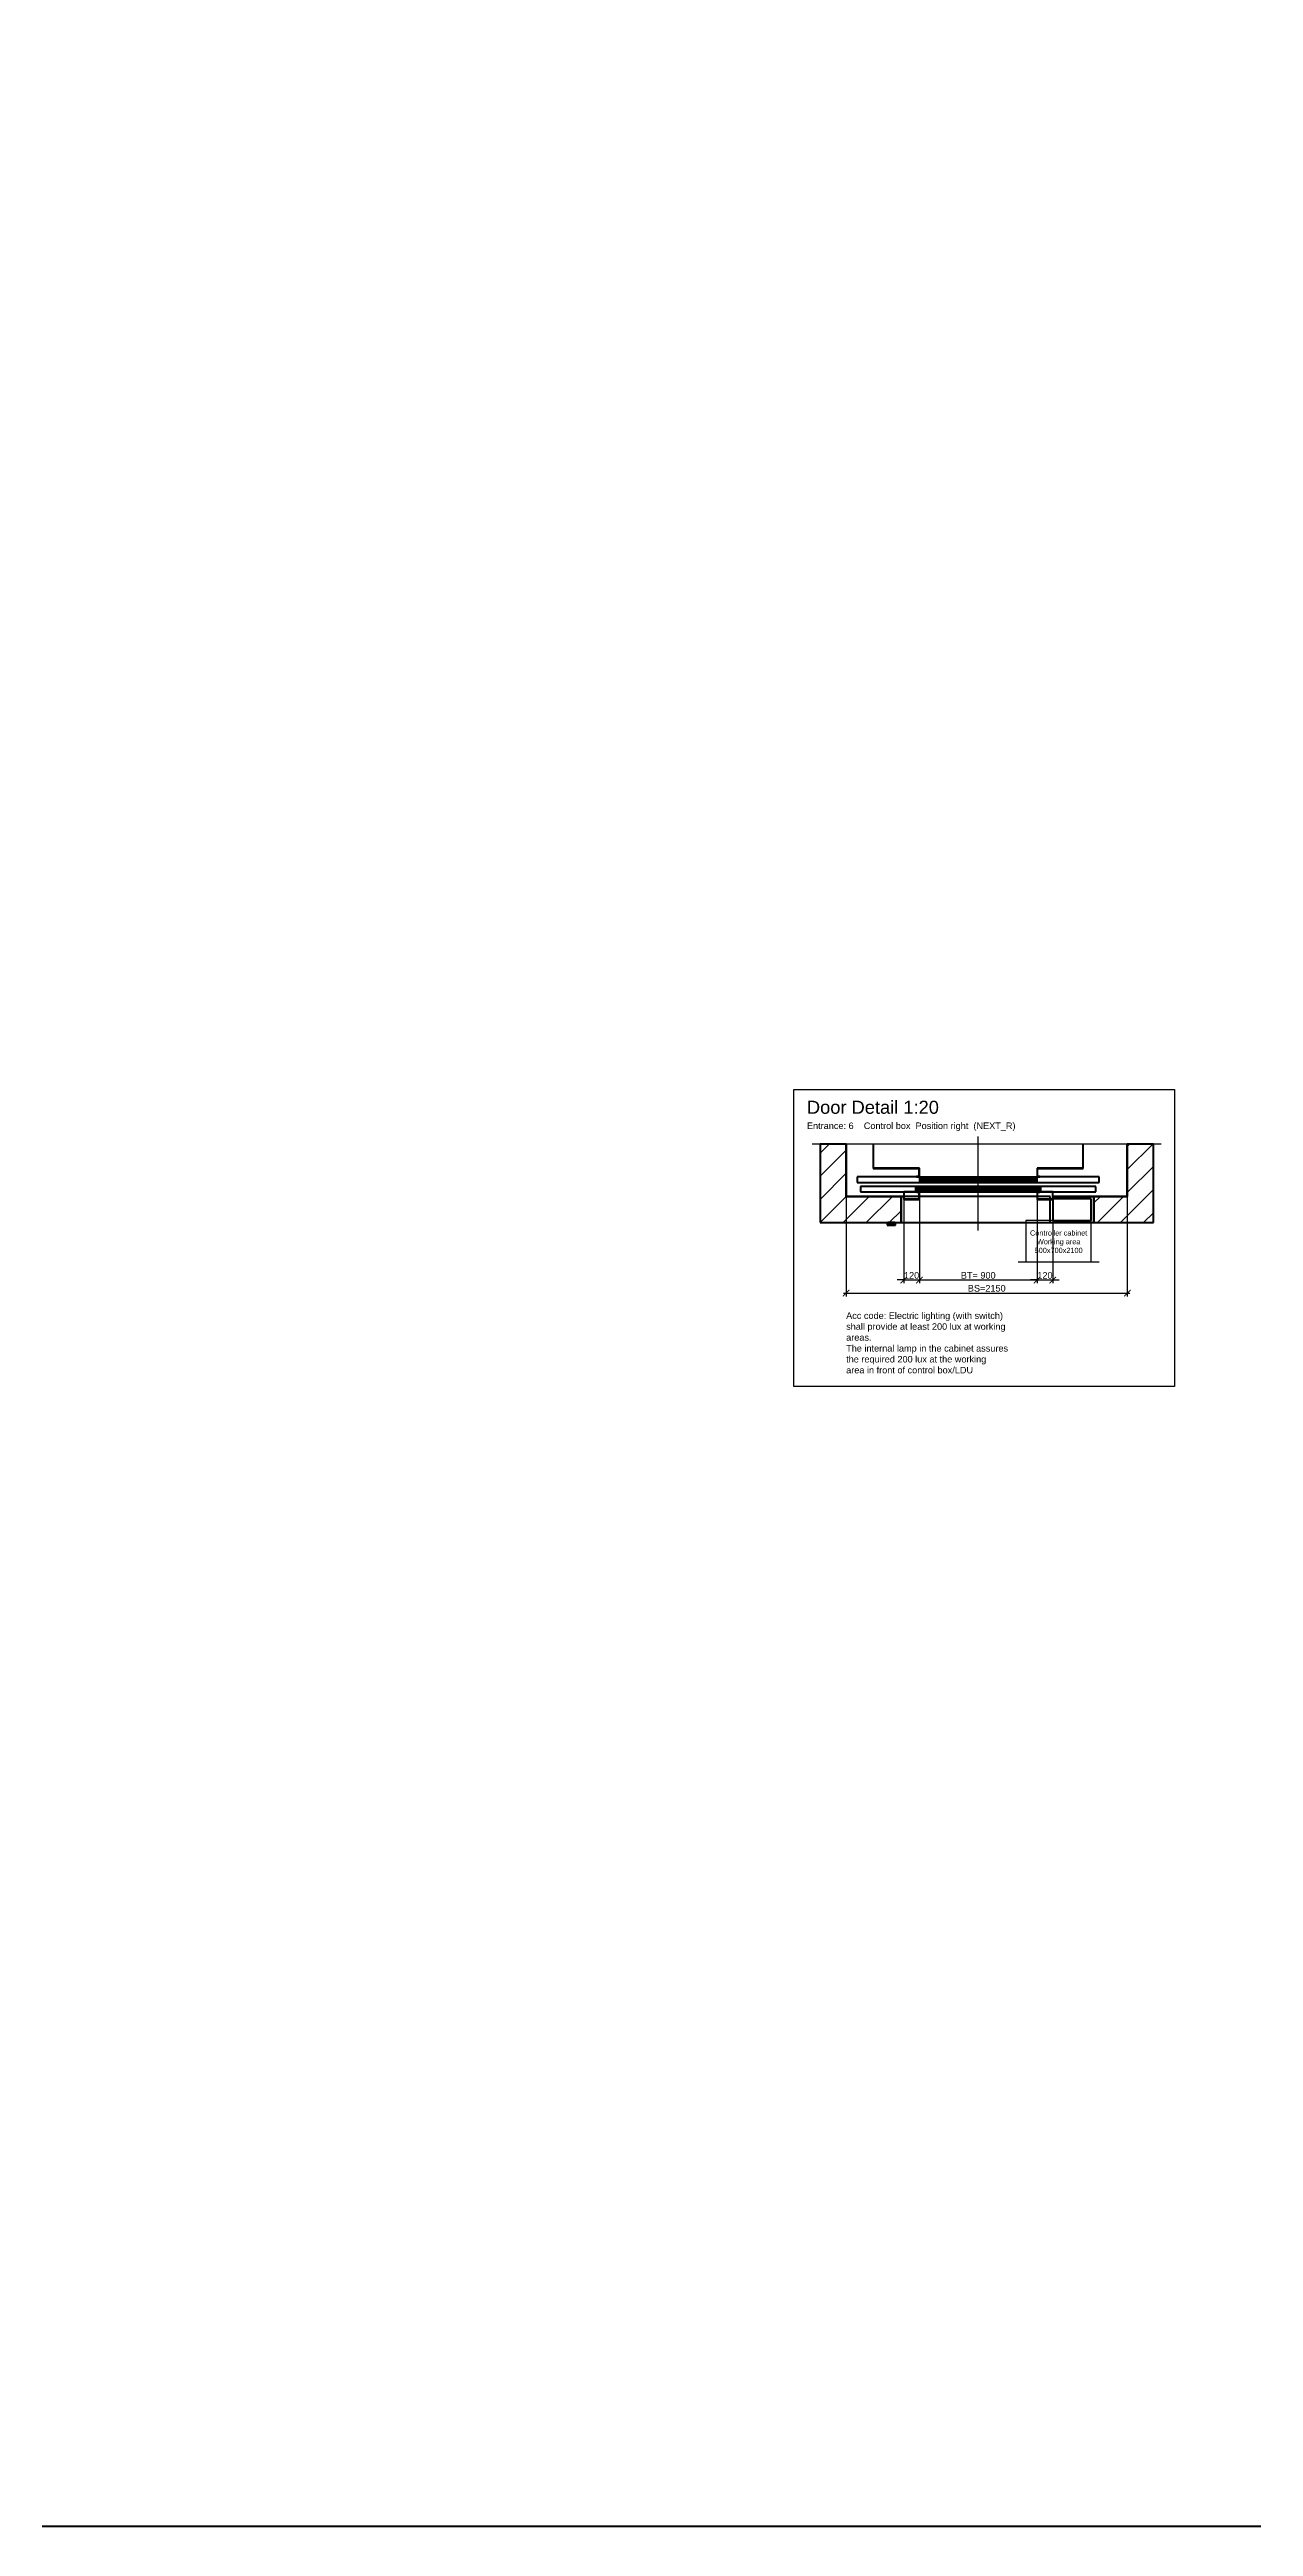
# Model space of a CAD drawing. Header units: millimetres. Extents: x -9546 to 173314, y -46180 to 27253.
# Drawn here: x 34018 to 43225, y -46180 to -27229 of the extents above; entities that cross this region are included whole.
import ezdxf

# ---------------------------------------------------------------- set-up
doc = ezdxf.new("R2010")
doc.units = ezdxf.units.MM
doc.linetypes.add('AM_ISO02W050', pattern=[7.5, 6, -1.5])
doc.linetypes.add('AM_ISO08W050', pattern=[18, 12, -1.5, 3, -1.5])
for name, color, linetype, lineweight in [('AM_0', 7, 'Continuous', 50), ('AM_8', 1, 'Continuous', 25), ('LDCar-AM_0', 7, 'Continuous', 50), ('LDCar-AM_4', 3, 'Continuous', 25), ('LDCar-AM_8', 1, 'Continuous', 25), ('LDHallButton-AM_0', 7, 'Continuous', 50), ('LDHallButton-AM_3', 6, 'AM_ISO02W050', 25), ('LDShaft-AM_0', 7, 'Continuous', 50), ('LDShaft-AM_5', 3, 'Continuous', 25), ('LDShaft-AM_7', 4, 'AM_ISO08W050', 25)]:
    doc.layers.add(name, color=color, linetype=linetype, lineweight=lineweight)
doc.layers.add('AM_VIEWS', color=1, linetype='Continuous', lineweight=25, plot=False)
doc.styles.add('LD', font='ARIALUNI.ttf')
doc.styles.get("Standard").update_dxf_attribs({"font": 'ARIALUNI.ttf'})
doc.dimstyles.new('LIFT', dxfattribs={"dimtxt": 2.5, "dimasz": 2.5, "dimexe": 1.25, "dimexo": 0, "dimgap": 0.5, "dimtad": 1, "dimdec": 0, "dimzin": 1, "dimdsep": 46, "dimtxsty": 'LD', "dimblk": 'ARCHTICK', "dimcen": 0, "dimdle": 1, "dimclrd": 3, "dimclre": 3, "dimclrt": 4, "dimadec": 0, "dimazin": 0, "dimtp": 0.1, "dimtm": 0.1, "dimtfac": 0.71, "dimtdec": 0, "dimtix": 1, "dimtmove": 0, "dimatfit": 3, "dimfxl": 1, "dimtolj": 1, "dimarcsym": 0})

# ---------------------------------------------------------------- blocks, each defined once
blk = doc.blocks.new('LD_20260611094835_00000192')
at = {"layer": 'AM_8'}
for p, q in [((-200, 330), (-130, 400)), ((2150, 205), (2345, 400)), ((2150, 382), (2168, 400)), ((-200, 154), (0, 354)), ((2150, 29), (2350, 229)), ((-200, -23), (0, 177)), ((-200, -200), (0, 0)), ((-23, -200), (177, 0)), ((154, -200), (354, 0)), ((1895, -50), (1945, 0)), ((1921, -200), (2121, 0)), ((2098, -200), (2350, 52)), ((330, -200), (420, -110)), ((2275, -200), (2350, -125))]:
    blk.add_line(p, q, dxfattribs=at)
blk = doc.blocks.new('LD_20260611094835_00000193')
at = {"layer": 'LDShaft-AM_0'}
for p, q in [((0, 400), (-200, 400)), ((-200, 400), (-200, -200)), ((0, 400), (0, 0)), ((0, 0), (0, 400)), ((2150, 0), (2150, 400)), ((2350, 400), (2150, 400)), ((2150, 400), (2150, 0)), ((2350, -200), (2350, 400)), ((0, 0), (440, 0)), ((420, 0), (0, 0)), ((420, -200), (420, 0)), ((1895, 0), (1580, 0)), ((1580, 0), (2150, 0)), ((1895, -80), (1895, 0)), ((2150, 0), (1895, 0)), ((1895, 0), (1895, -200)), ((1895, -200), (1895, -80)), ((-200, -200), (0, -200)), ((0, -200), (420, -200)), ((1560, -200), (1895, -200)), ((1895, -200), (2150, -200)), ((2150, -200), (2350, -200))]:
    blk.add_line(p, q, dxfattribs=at)
blk = doc.blocks.new('LD_20260611094835_00000198')
at = {"layer": 'LDShaft-AM_0'}
for p, q in [((440, 0), (420, 0)), ((420, 0), (420, -80)), ((557, 0), (443, 0)), ((1460, 0), (560, 0)), ((1560, 0), (1463, 0)), ((1560, -22), (1560, 0)), ((420, -80), (420, -200)), ((1560, -80), (1560, -25)), ((1560, -200), (1560, -80)), ((420, -200), (1560, -200))]:
    blk.add_line(p, q, dxfattribs=at)
blk = doc.blocks.new('LD_20260611094835_00000199')
at = {"layer": 'LDHallButton-AM_0'}
for p, q in [((-315.01, 33), (-315.01, 15)), ((-315, 33), (-315.01, 33)), ((-315.01, 15), (-19.99, 15)), ((-315, 180), (-315, 33)), ((-20, 180), (-315, 180)), ((-20, 33), (-20, 180)), ((-19.99, 33), (-20, 33)), ((-19.99, 15), (-19.99, 33))]:
    blk.add_line(p, q, dxfattribs=at)
at = {"layer": 'LDHallButton-AM_3'}
for p, q in [((-520, 15), (-520, -300)), ((-20, 15), (-520, 15)), ((-20, -300), (-20, 15))]:
    blk.add_line(p, q, dxfattribs=at)
blk = doc.blocks.new('LD_20260611094835_0000019A')
at = {"layer": 'LDHallButton-AM_0'}
for p, q in [((-27.5, 0), (-27.5, -5)), ((27.5, 0), (-27.5, 0)), ((27.5, -5), (27.5, 0)), ((-32.5, -5), (-32.5, -18)), ((32.5, -5), (-32.5, -5)), ((-32.5, -18), (-32.5, -21)), ((-32.5, -21), (32.5, -21)), ((-27.5, -5), (27.5, -5)), ((32.5, -18), (32.5, -5)), ((32.5, -21), (32.5, -18))]:
    blk.add_line(p, q, dxfattribs=at)
blk = doc.blocks.new('LD_20260611094835_0000019B')
at = {"layer": 'LDCar-AM_0'}
for p, q in [((900, 100), (-900, 100)), ((-900, 100), (-900, 60)), ((-900, 60), (900, 60)), ((-570, 60), (-570, 30)), ((-470, 60), (-570, 60)), ((-567, 30), (-570, 30)), ((-570, 30), (-570, 0)), ((-570, 0), (-450, 0)), ((-567, 3), (-567, 30)), ((-453, 3), (-567, 3)), ((-1.05, 95), (-479.95, 95)), ((-479.95, 95), (-479.95, 66.5)), ((-479.95, 66.5), (-1.05, 66.5)), ((-450, 60), (-470, 60)), ((-470, 60), (-470, 57)), ((-470, 57), (-453, 57)), ((-453, 57), (-453, 3)), ((-450, 0), (-450, 60)), ((450, 60), (-450, 60)), ((-1.05, 66.5), (-1.05, 95)), ((479.95, 95), (1.05, 95)), ((1.05, 95), (1.05, 66.5)), ((1.05, 66.5), (479.95, 66.5)), ((450, 60), (450, 0)), ((470, 60), (450, 60)), ((450, 0), (570, 0)), ((453, 3), (453, 57)), ((453, 57), (470, 57)), ((567, 3), (453, 3)), ((470, 57), (470, 60)), ((567, 60), (470, 60)), ((479.95, 66.5), (479.95, 95)), ((567, 60), (567, 30)), ((570, 60), (567, 60)), ((570, 30), (567, 30)), ((567, 30), (567, 3)), ((570, 30), (570, 60)), ((570, 0), (570, 30)), ((900, 60), (900, 100))]:
    blk.add_line(p, q, dxfattribs=at)
at = {"layer": 'LDCar-AM_8'}
for p, q in [((-480, 87.875), (-1, 87.875)), ((-480, 80.75), (-1, 80.75)), ((-480, 73.625), (-1, 73.625)), ((1, 87.875), (480, 87.875)), ((1, 80.75), (480, 80.75)), ((1, 73.625), (480, 73.625))]:
    blk.add_line(p, q, dxfattribs=at)
blk = doc.blocks.new('LD_20260611094835_0000019C')
at = {"layer": 'LDShaft-AM_7'}
blk.add_line((0, -1175), (0, -455), dxfattribs=at)
blk = doc.blocks.new('LD_20260611094835_0000019D')
at = {"layer": 'LDCar-AM_0'}
for p, q in [((-803, -515), (-803, -703)), ((-800, -700), (-800, -515)), ((800, -515), (800, -700)), ((803, -703), (803, -515)), ((-803, -703), (-800, -703)), ((-450, -700), (-800, -700)), ((-800, -703), (-453, -703)), ((-453, -703), (-453, -762.5)), ((-450, -765.5), (-450, -700)), ((450, -700), (450, -765.5)), ((800, -700), (450, -700)), ((453, -762.5), (453, -703)), ((453, -703), (803, -703)), ((-453, -762.5), (-471.5, -762.5)), ((-471.5, -762.5), (-471.5, -765.5)), ((-471.5, -765.5), (-450, -765.5)), ((-451.5, -765.5), (-451.5, -766.5)), ((-451.5, -766.5), (451.5, -766.5)), ((450, -765.5), (471.5, -765.5)), ((451.5, -766.5), (451.5, -765.5)), ((471.5, -762.5), (453, -762.5)), ((471.5, -765.5), (471.5, -762.5))]:
    blk.add_line(p, q, dxfattribs=at)
blk = doc.blocks.new('LD_20260611094835_0000019E')
at = {"layer": 'LDCar-AM_0'}
for p, q in [((-471.5, 45), (-925, 45)), ((-925, 45), (-925, 0)), ((-925, 0), (925, 0)), ((-0.05, 42.5), (-449.95, 42.5)), ((-449.95, 42.5), (-449.95, 2.5)), ((-449.95, 2.5), (-0.05, 2.5)), ((-0.05, 2.5), (-0.05, 42.5)), ((449.95, 42.5), (0.05, 42.5)), ((0.05, 42.5), (0.05, 2.5)), ((0.05, 2.5), (449.95, 2.5)), ((449.95, 2.5), (449.95, 42.5)), ((925, 45), (471.5, 45)), ((925, 0), (925, 45))]:
    blk.add_line(p, q, dxfattribs=at)
at = {"layer": 'LDCar-AM_8'}
for p, q in [((-450, 32.5), (0, 32.5)), ((-450, 22.5), (0, 22.5)), ((-450, 12.5), (0, 12.5)), ((0, 32.5), (450, 32.5)), ((0, 22.5), (450, 22.5)), ((0, 12.5), (450, 12.5))]:
    blk.add_line(p, q, dxfattribs=at)
blk = doc.blocks.new('_ArchTick')
at = {"color": 0, "linetype": 'ByBlock', "const_width": 0.15}
blk.add_lwpolyline([(-0.5, -0.5), (0.5, 0.5)], dxfattribs=at)
blk = doc.blocks.new('*D2568')
at = {"layer": 'Defpoints', "color": 0, "transparency": 16777216}
for p in [(41570, -36028), (41690, -36028), (41690, -36643)]:
    blk.add_point(p, dxfattribs=at)
at = {"layer": 'LDShaft-AM_5', "color": 3, "lineweight": -2, "transparency": 16777216}
for p, q in [((41570, -36028), (41570, -36668)), ((41690, -36028), (41690, -36668)), ((41570, -36643), (41520, -36643)), ((41570, -36643), (41690, -36643)), ((41690, -36643), (41740, -36643))]:
    blk.add_line(p, q, dxfattribs=at)
at = {"layer": 'LDShaft-AM_5', "color": 3, "lineweight": -2, "transparency": 16777216, "xscale": 50, "yscale": 50, "zscale": 50}
blk.add_blockref('_ArchTick', (41570, -36643), dxfattribs=at)
at = {"layer": 'LDShaft-AM_5', "color": 3, "lineweight": -2, "transparency": 16777216, "xscale": 50, "yscale": 50, "zscale": 50, "rotation": 180}
blk.add_blockref('_ArchTick', (41690, -36643), dxfattribs=at)
at = {"layer": 'LDShaft-AM_5', "color": 4, "transparency": 16777216, "insert": (41630, -36608), "char_height": 50, "attachment_point": 5, "style": 'LD'}
blk.add_mtext('\\A1;120', dxfattribs=at)
blk = doc.blocks.new('_NONE')
blk = doc.blocks.new('*D2569')
at = {"layer": 'Defpoints', "color": 0, "transparency": 16777216}
for p in [(40670, -36028), (41570, -36028), (41570, -36643)]:
    blk.add_point(p, dxfattribs=at)
at = {"layer": 'LDShaft-AM_5', "color": 3, "lineweight": -2, "transparency": 16777216}
for p, q in [((40670, -36028), (40670, -36668)), ((41570, -36028), (41570, -36668)), ((40650, -36643), (41590, -36643))]:
    blk.add_line(p, q, dxfattribs=at)
at = {"layer": 'LDShaft-AM_5', "color": 3, "lineweight": -2, "transparency": 16777216, "xscale": 50, "yscale": 50, "zscale": 50, "rotation": 180}
blk.add_blockref('_ArchTick', (40670, -36643), dxfattribs=at)
at = {"layer": 'LDShaft-AM_5', "color": 3, "lineweight": -2, "transparency": 16777216, "xscale": 50, "yscale": 50, "zscale": 50}
blk.add_blockref('_ArchTick', (41570, -36643), dxfattribs=at)
at = {"layer": 'LDShaft-AM_5', "color": 4, "transparency": 16777216, "insert": (41120, -36608), "char_height": 50, "attachment_point": 5, "style": 'LD'}
blk.add_mtext('\\A1;BT= 900', dxfattribs=at)
blk = doc.blocks.new('*D2570')
at = {"layer": 'Defpoints', "color": 0, "transparency": 16777216}
for p in [(40550, -36028), (40670, -36028), (40670, -36643)]:
    blk.add_point(p, dxfattribs=at)
at = {"layer": 'LDShaft-AM_5', "color": 3, "lineweight": -2, "transparency": 16777216}
for p, q in [((40550, -36028), (40550, -36668)), ((40670, -36028), (40670, -36668)), ((40550, -36643), (40500, -36643)), ((40550, -36643), (40670, -36643)), ((40670, -36643), (40720, -36643))]:
    blk.add_line(p, q, dxfattribs=at)
at = {"layer": 'LDShaft-AM_5', "color": 3, "lineweight": -2, "transparency": 16777216, "xscale": 50, "yscale": 50, "zscale": 50}
blk.add_blockref('_ArchTick', (40550, -36643), dxfattribs=at)
at = {"layer": 'LDShaft-AM_5', "color": 3, "lineweight": -2, "transparency": 16777216, "xscale": 50, "yscale": 50, "zscale": 50, "rotation": 180}
blk.add_blockref('_ArchTick', (40670, -36643), dxfattribs=at)
at = {"layer": 'LDShaft-AM_5', "color": 4, "transparency": 16777216, "insert": (40610, -36608), "char_height": 50, "attachment_point": 5, "style": 'LD'}
blk.add_mtext('\\A1;120', dxfattribs=at)
blk = doc.blocks.new('*D2571')
at = {"layer": 'Defpoints', "color": 0, "transparency": 16777216}
for p in [(40110, -36003), (42260, -36003), (42260, -36743)]:
    blk.add_point(p, dxfattribs=at)
at = {"layer": 'LDShaft-AM_5', "color": 3, "lineweight": -2, "transparency": 16777216}
for p, q in [((40110, -36003), (40110, -36768)), ((42260, -36003), (42260, -36768)), ((40090, -36743), (42280, -36743))]:
    blk.add_line(p, q, dxfattribs=at)
at = {"layer": 'LDShaft-AM_5', "color": 3, "lineweight": -2, "transparency": 16777216, "xscale": 50, "yscale": 50, "zscale": 50, "rotation": 180}
blk.add_blockref('_ArchTick', (40110, -36743), dxfattribs=at)
at = {"layer": 'LDShaft-AM_5', "color": 3, "lineweight": -2, "transparency": 16777216, "xscale": 50, "yscale": 50, "zscale": 50}
blk.add_blockref('_ArchTick', (42260, -36743), dxfattribs=at)
at = {"layer": 'LDShaft-AM_5', "color": 4, "transparency": 16777216, "insert": (41185, -36707), "char_height": 50, "attachment_point": 5, "style": 'LD'}
blk.add_mtext('\\A1;BS=2150', dxfattribs=at)
blk = doc.blocks.new('LD_20260611094835_000001A0')
at = {"layer": 'LDCar-AM_4'}
blk.add_line((2410, 400), (-260, 400), dxfattribs=at)
blk = doc.blocks.new('LD_20260611094835_000001A1')
at = {"layer": 'LDCar-AM_4'}
blk.add_line((1315, -500), (1935, -500), dxfattribs=at)

msp = doc.modelspace()

# ---------------------------------------------------------------- linework, layer by layer
at = {"layer": 'AM_0'}
msp.add_lwpolyline([(-9546.1, -8278.2), (173314.3, -8278.2), (173314.3, -46179.6), (-9546.1, -46179.6)], close=True, dxfattribs=at)
at = {"layer": 'AM_VIEWS'}
msp.add_lwpolyline([(39709.7, -35186.4), (42619.7, -35186.4), (42619.7, -37458.1), (39709.7, -37458.1)], close=True, dxfattribs=at)

# ---------------------------------------------------------------- block references
for name, p in [('LD_20260611094835_000001A0', (40109.7, -36003.1)), ('LD_20260611094835_00000192', (40109.7, -36003.1)), ('LD_20260611094835_00000193', (40109.7, -36003.1)), ('LD_20260611094835_0000019D', (41119.7, -35088.1)), ('LD_20260611094835_0000019C', (41119.7, -35088.1)), ('LD_20260611094835_0000019E', (41119.7, -35898.1)), ('LD_20260611094835_0000019B', (41119.7, -36028.1)), ('LD_20260611094835_00000198', (40109.7, -36003.1)), ('LD_20260611094835_00000199', (42004.7, -36203.1)), ('LD_20260611094835_0000019A', (40454.7, -36203.1)), ('LD_20260611094835_000001A1', (40109.7, -36003.1))]:
    msp.add_blockref(name, p)

# ---------------------------------------------------------------- texts
at = {"layer": 'LDShaft-AM_0', "style": 'LD'}
for s, insert, char_height, attachment_point in [('\\fArial Unicode MS|b0|i0;\\l\\C256;Door Detail 1:20\\P\\H0.5x;\\SEntrance: 6    Control box  Position right  (NEXT_R)', (39809.7, -35503.1), 100, 7), ('\\fArial Unicode MS|b0|i0;\\l\\C256;Controller cabinet\\PWorking area\\P500x700x2100', (41734.7, -36263.1), 40, 2)]:
    msp.add_mtext(s, dxfattribs=dict(at, insert=insert, char_height=char_height, attachment_point=attachment_point))
at = {"layer": 'LDShaft-AM_0', "insert": (40109.7, -37358.1), "char_height": 50, "width": 235920, "attachment_point": 7}
msp.add_mtext('{\\fArial Unicode MS|b0|i0|c0|p34;Acc code: Electric lighting (with switch) \\Pshall provide at least 200 lux at working \\Pareas.\\PThe internal lamp in the cabinet assures \\Pthe required 200 lux at the working \\Parea in front of control box/LDU}', dxfattribs=at)

# ---------------------------------------------------------------- dimensions: what is measured, and where the dimension line sits
at = {"layer": 'LDShaft-AM_5'}
for base, p1, p2, text, picture, middle in [((42259.7, -36743.1), (40109.7, -36003.1), (42259.7, -36003.1), 'BS=<>', '*D2571', (41184.7, -36707.2)), ((41569.7, -36643.1), (40669.7, -36028.1), (41569.7, -36028.1), 'BT= <>', '*D2569', (41119.7, -36607.5))]:
    dim = msp.add_linear_dim(base=base, p1=p1, p2=p2, text=text, dimstyle='LIFT', override={"dimscale": 20, "dimtxt": 2.5, "dimtix": 1}, dxfattribs=at)
    dim.commit()
    dim.dimension.update_dxf_attribs({"geometry": picture, "text_midpoint": middle})
for base, p1, p2, override, picture, middle in [((40669.7, -36643.1), (40549.7, -36028.1), (40669.7, -36028.1), {"dimscale": 20, "dimtxt": 2.5, "dimblk2": 'NONE', "dimtix": 1}, '*D2570', (40609.7, -36607.5)), ((41689.7, -36643.1), (41569.7, -36028.1), (41689.7, -36028.1), {"dimscale": 20, "dimtxt": 2.5, "dimblk1": 'NONE', "dimtix": 1}, '*D2568', (41629.7, -36607.5))]:
    dim = msp.add_linear_dim(base=base, p1=p1, p2=p2, dimstyle='LIFT', override=override, dxfattribs=at)
    dim.commit()
    dim.dimension.update_dxf_attribs({"geometry": picture, "text_midpoint": middle})

doc.saveas('drawing.dxf')
